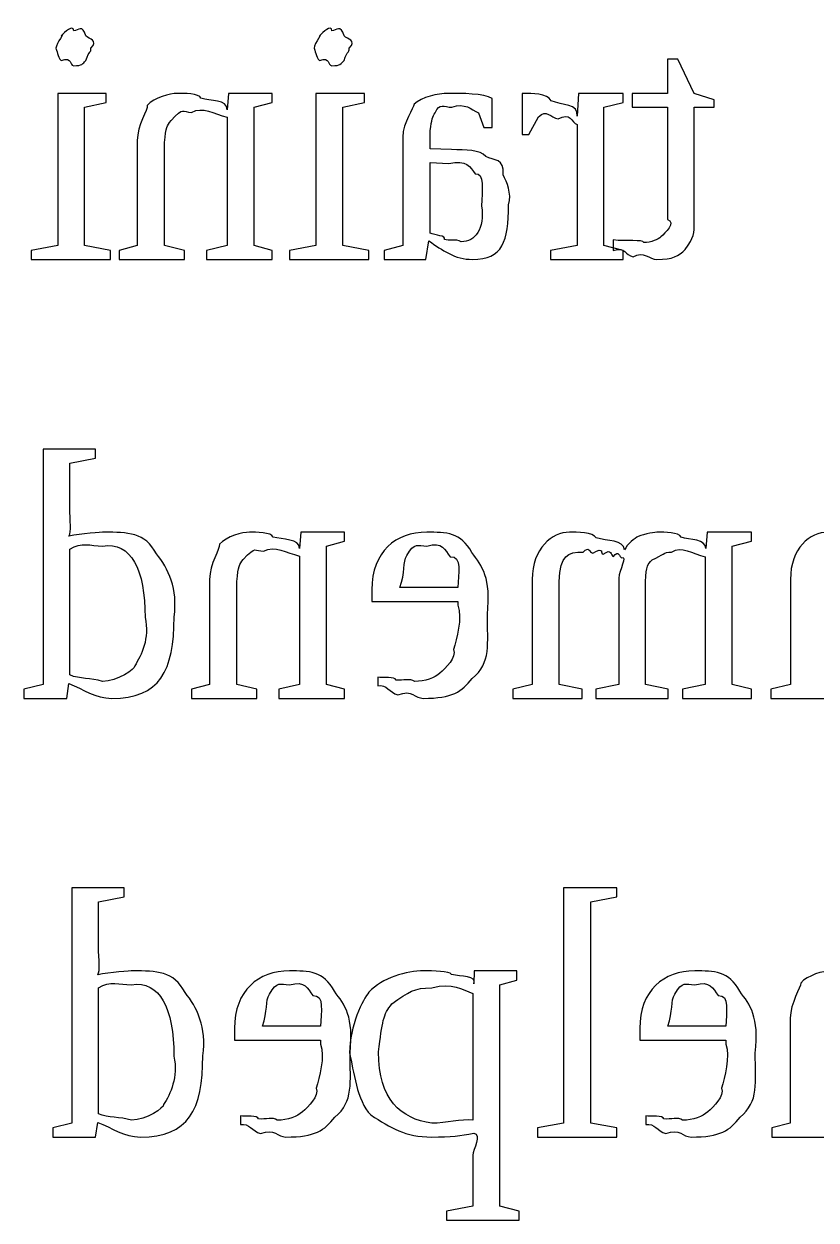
# Model space of a CAD drawing. Header units: millimetres. Extents: x 21 to 196, y 128 to 259.
# Drawn here: x 141.65 to 151.74, y 193.53 to 208.78 of the extents above; entities that cross this region are included whole.
import ezdxf

# ---------------------------------------------------------------- set-up
doc = ezdxf.new("R2010")
doc.units = ezdxf.units.MM
doc.layers.get('0').update_dxf_attribs({"linetype": 'CONTINUOUS'})

msp = doc.modelspace()

# ---------------------------------------------------------------- linework, layer by layer
at = {"color": 0}
for p, q in [((142.055, 208.466), (142.055, 208.466)), ((145.344, 208.466), (145.344, 208.466)), ((149.976, 208.328), (149.844, 208.328)), ((149.844, 208.328), (149.844, 207.892)), ((150.186, 207.892), (149.976, 208.328)), ((142.694, 207.892), (142.077, 207.892)), ((142.077, 207.892), (142.077, 205.952)), ((142.419, 207.716), (142.694, 207.777)), ((142.694, 207.777), (142.694, 207.892)), ((144.254, 207.892), (144.238, 207.683)), ((144.811, 207.892), (144.254, 207.892)), ((144.58, 207.716), (144.811, 207.777)), ((144.811, 207.777), (144.811, 207.892)), ((145.984, 207.892), (145.367, 207.892)), ((145.367, 207.892), (145.367, 205.952)), ((145.708, 207.716), (145.984, 207.777)), ((145.984, 207.777), (145.984, 207.892)), ((147.053, 207.892), (147.053, 207.892)), ((147.61, 207.457), (147.61, 207.826)), ((147.993, 207.892), (147.993, 207.368)), ((148.026, 207.892), (147.993, 207.892)), ((148.71, 207.892), (148.693, 207.6)), ((149.283, 207.892), (148.71, 207.892)), ((149.035, 207.716), (149.283, 207.777)), ((149.283, 207.777), (149.283, 207.892)), ((149.844, 207.892), (149.397, 207.892)), ((149.397, 207.892), (149.397, 207.716)), ((150.439, 207.809), (150.186, 207.892)), ((150.439, 207.716), (150.439, 207.809)), ((142.419, 205.952), (142.419, 207.716)), ((144.58, 205.952), (144.58, 207.716)), ((145.708, 205.952), (145.708, 207.716)), ((147.439, 207.644), (147.505, 207.457)), ((149.035, 205.952), (149.035, 207.716)), ((149.397, 207.716), (149.844, 207.716)), ((149.844, 207.716), (149.844, 206.283)), ((150.186, 206.255), (150.186, 207.716)), ((150.186, 207.716), (150.439, 207.716)), ((144.238, 207.589), (144.238, 205.952)), ((147.505, 207.457), (147.61, 207.457)), ((148.081, 207.368), (148.203, 207.595)), ((148.693, 207.495), (148.693, 205.952)), ((143.091, 207.292), (143.091, 205.952)), ((146.474, 207.336), (146.474, 205.952)), ((146.822, 207.187), (146.822, 207.418)), ((147.993, 207.368), (148.081, 207.368)), ((143.439, 205.952), (143.439, 207.264)), ((147.092, 207.176), (146.822, 207.187)), ((146.822, 207.01), (147.059, 206.999)), ((146.822, 206.112), (146.822, 207.01)), ((142.077, 205.952), (141.741, 205.891)), ((142.75, 205.891), (142.419, 205.952)), ((143.091, 205.952), (142.86, 205.891)), ((143.692, 205.891), (143.439, 205.952)), ((144.238, 205.952), (143.973, 205.891)), ((144.811, 205.891), (144.58, 205.952)), ((145.367, 205.952), (145.03, 205.891)), ((146.039, 205.891), (145.708, 205.952)), ((146.474, 205.952), (146.237, 205.891)), ((146.766, 205.776), (146.805, 206.013)), ((148.693, 205.952), (148.357, 205.891)), ((149.283, 205.891), (149.035, 205.952)), ((149.155, 206.024), (149.155, 205.891)), ((141.741, 205.891), (141.741, 205.776)), ((141.741, 205.776), (142.75, 205.776)), ((142.75, 205.776), (142.75, 205.891)), ((142.86, 205.891), (142.86, 205.776)), ((142.86, 205.776), (143.692, 205.776)), ((143.692, 205.776), (143.692, 205.891)), ((143.973, 205.891), (143.973, 205.776)), ((143.973, 205.776), (144.811, 205.776)), ((144.811, 205.776), (144.811, 205.891)), ((145.03, 205.891), (145.03, 205.776)), ((145.03, 205.776), (146.039, 205.776)), ((146.039, 205.776), (146.039, 205.891)), ((146.237, 205.891), (146.237, 205.776)), ((146.237, 205.776), (146.766, 205.776)), ((148.357, 205.891), (148.357, 205.776)), ((148.357, 205.776), (149.283, 205.776)), ((149.283, 205.776), (149.283, 205.891)), ((149.711, 205.776), (149.711, 205.776)), ((142.557, 203.358), (141.89, 203.358)), ((141.89, 203.358), (141.89, 200.36)), ((142.557, 203.243), (142.557, 203.358)), ((142.232, 203.182), (142.557, 203.243)), ((142.232, 202.625), (142.232, 203.182)), ((145.175, 202.3), (145.159, 202.091)), ((145.732, 202.3), (145.175, 202.3)), ((145.732, 202.184), (145.732, 202.3)), ((150.35, 202.3), (150.333, 202.091)), ((150.917, 202.3), (150.35, 202.3)), ((150.917, 202.184), (150.917, 202.3)), ((145.5, 202.124), (145.732, 202.184)), ((145.5, 200.36), (145.5, 202.124)), ((146.779, 202.124), (146.779, 202.124)), ((150.669, 202.124), (150.917, 202.184)), ((150.669, 200.36), (150.669, 202.124)), ((142.232, 200.481), (142.232, 202.085)), ((145.159, 201.997), (145.159, 200.36)), ((150.327, 201.986), (150.327, 200.36)), ((144.012, 201.699), (144.012, 200.36)), ((144.359, 200.36), (144.359, 201.672)), ((148.123, 201.699), (148.123, 200.36)), ((148.464, 200.36), (148.464, 201.672)), ((149.225, 201.716), (149.225, 200.36)), ((149.567, 200.36), (149.567, 201.672)), ((151.412, 201.699), (151.412, 200.36)), ((146.079, 201.567), (146.079, 201.418)), ((147.176, 201.595), (146.437, 201.595)), ((146.079, 201.418), (147.176, 201.418)), ((147.176, 201.418), (147.176, 201.369)), ((143.191, 201.214), (143.191, 201.214)), ((146.156, 200.454), (146.156, 200.343)), ((141.89, 200.36), (141.647, 200.299)), ((141.647, 200.299), (141.647, 200.183)), ((142.193, 200.183), (142.221, 200.371)), ((144.012, 200.36), (143.78, 200.299)), ((143.78, 200.299), (143.78, 200.183)), ((144.613, 200.299), (144.359, 200.36)), ((144.613, 200.183), (144.613, 200.299)), ((145.159, 200.36), (144.894, 200.299)), ((144.894, 200.299), (144.894, 200.183)), ((145.732, 200.299), (145.5, 200.36)), ((145.732, 200.183), (145.732, 200.299)), ((148.123, 200.36), (147.875, 200.299)), ((147.875, 200.299), (147.875, 200.183)), ((148.757, 200.299), (148.464, 200.36)), ((148.757, 200.183), (148.757, 200.299)), ((149.225, 200.36), (148.933, 200.299)), ((148.933, 200.299), (148.933, 200.183)), ((149.853, 200.299), (149.567, 200.36)), ((149.853, 200.183), (149.853, 200.299)), ((150.327, 200.36), (150.035, 200.299)), ((150.035, 200.299), (150.035, 200.183)), ((150.917, 200.299), (150.669, 200.36)), ((150.917, 200.183), (150.917, 200.299)), ((151.412, 200.36), (151.164, 200.299)), ((151.164, 200.299), (151.164, 200.183)), ((141.647, 200.183), (142.193, 200.183)), ((143.78, 200.183), (144.613, 200.183)), ((144.894, 200.183), (145.732, 200.183)), ((147.875, 200.183), (148.757, 200.183)), ((148.933, 200.183), (149.853, 200.183)), ((150.035, 200.183), (150.917, 200.183)), ((151.164, 200.183), (152.046, 200.183)), ((142.923, 197.768), (142.256, 197.768)), ((142.256, 197.768), (142.256, 194.769)), ((142.923, 197.652), (142.923, 197.768)), ((149.2, 197.768), (148.522, 197.768)), ((148.522, 197.768), (148.522, 194.769)), ((149.2, 197.652), (149.2, 197.768)), ((142.598, 197.592), (142.923, 197.652)), ((142.598, 197.035), (142.598, 197.592)), ((148.869, 197.592), (149.2, 197.652)), ((148.869, 194.769), (148.869, 197.592)), ((147.382, 196.71), (147.377, 196.544)), ((147.928, 196.71), (147.382, 196.71)), ((147.928, 196.594), (147.928, 196.71)), ((142.598, 194.89), (142.598, 196.494)), ((145.029, 196.533), (145.029, 196.533)), ((147.708, 196.533), (147.928, 196.594)), ((147.708, 193.711), (147.708, 196.533)), ((150.192, 196.533), (150.192, 196.533)), ((147.366, 196.423), (147.366, 194.808)), ((151.41, 196.108), (151.41, 194.769)), ((144.329, 195.976), (144.329, 195.828)), ((145.426, 196.004), (144.687, 196.004)), ((149.492, 195.976), (149.492, 195.828)), ((150.589, 196.004), (149.85, 196.004)), ((144.329, 195.828), (145.426, 195.828)), ((145.426, 195.828), (145.426, 195.778)), ((149.492, 195.828), (150.589, 195.828)), ((150.589, 195.828), (150.589, 195.778)), ((143.557, 195.623), (143.557, 195.623)), ((146.164, 195.679), (146.164, 195.679)), ((144.406, 194.863), (144.406, 194.753)), ((149.57, 194.863), (149.57, 194.753)), ((142.256, 194.769), (142.014, 194.709)), ((142.014, 194.709), (142.014, 194.593)), ((142.559, 194.593), (142.587, 194.78)), ((148.522, 194.769), (148.191, 194.709)), ((148.191, 194.709), (148.191, 194.593)), ((149.2, 194.709), (148.869, 194.769)), ((149.2, 194.593), (149.2, 194.709)), ((151.41, 194.769), (151.173, 194.709)), ((151.173, 194.709), (151.173, 194.593)), ((142.014, 194.593), (142.559, 194.593)), ((148.191, 194.593), (149.2, 194.593)), ((151.173, 194.593), (152.011, 194.593)), ((147.366, 194.361), (147.366, 193.711)), ((147.366, 193.711), (147.03, 193.65)), ((147.03, 193.65), (147.03, 193.535)), ((147.956, 193.65), (147.708, 193.711)), ((147.956, 193.535), (147.956, 193.65)), ((147.03, 193.535), (147.956, 193.535))]:
    msp.add_line(p, q, dxfattribs=at)
for points in [[(142.121, 208.625), (142.185, 208.689), (142.055, 208.528), (142.055, 208.466)], [(142.281, 208.691), (142.273, 208.777), (142.165, 208.669), (142.121, 208.625)], [(142.435, 208.625), (142.394, 208.777), (142.34, 208.691), (142.281, 208.691)], [(145.411, 208.625), (145.474, 208.689), (145.344, 208.528), (145.344, 208.466)], [(145.571, 208.691), (145.562, 208.777), (145.455, 208.669), (145.411, 208.625)], [(145.725, 208.625), (145.683, 208.777), (145.63, 208.691), (145.571, 208.691)], [(142.501, 208.466), (142.599, 208.572), (142.48, 208.581), (142.435, 208.625)], [(145.791, 208.466), (145.889, 208.572), (145.769, 208.581), (145.725, 208.625)], [(142.055, 208.466), (142.066, 208.45), (142.077, 208.355), (142.121, 208.311)], [(142.121, 208.311), (142.273, 208.362), (142.219, 208.245), (142.281, 208.245)], [(142.435, 208.311), (142.482, 208.45), (142.501, 208.406), (142.501, 208.466)], [(145.344, 208.466), (145.355, 208.45), (145.367, 208.355), (145.411, 208.311)], [(145.411, 208.311), (145.562, 208.362), (145.508, 208.245), (145.571, 208.245)], [(145.725, 208.311), (145.772, 208.45), (145.791, 208.406), (145.791, 208.466)], [(142.281, 208.245), (142.394, 208.245), (142.391, 208.267), (142.435, 208.311)], [(145.571, 208.245), (145.683, 208.245), (145.681, 208.267), (145.725, 208.311)], [(143.599, 207.892), (143.515, 207.892), (143.304, 207.84), (143.218, 207.738)], [(143.902, 207.832), (143.882, 207.892), (143.68, 207.892), (143.599, 207.892)], [(144.238, 207.683), (144.238, 207.815), (144.02, 207.794), (143.902, 207.832)], [(146.618, 207.754), (146.616, 207.707), (146.474, 207.523), (146.474, 207.336)], [(147.053, 207.892), (146.921, 207.892), (146.71, 207.845), (146.618, 207.754)], [(146.888, 207.644), (146.936, 207.774), (147.002, 207.716), (147.097, 207.716)], [(147.61, 207.826), (147.516, 207.892), (147.216, 207.892), (147.053, 207.892)], [(147.097, 207.716), (147.274, 207.774), (147.337, 207.691), (147.439, 207.644)], [(148.362, 207.798), (148.318, 207.892), (148.107, 207.892), (148.026, 207.892)], [(148.693, 207.6), (148.719, 207.767), (148.503, 207.735), (148.362, 207.798)], [(143.218, 207.738), (143.228, 207.686), (143.091, 207.486), (143.091, 207.292)], [(143.521, 207.545), (143.687, 207.73), (143.663, 207.65), (143.78, 207.65)], [(143.78, 207.65), (143.929, 207.73), (144.059, 207.629), (144.238, 207.589)], [(146.822, 207.418), (146.848, 207.561), (146.844, 207.596), (146.888, 207.644)], [(148.203, 207.595), (148.307, 207.694), (148.355, 207.585), (148.451, 207.567)], [(148.451, 207.567), (148.613, 207.657), (148.624, 207.524), (148.693, 207.495)], [(143.439, 207.264), (143.459, 207.473), (143.466, 207.475), (143.521, 207.545)], [(147.533, 207.088), (147.454, 207.176), (147.283, 207.172), (147.092, 207.176)], [(147.059, 206.999), (147.289, 207.054), (147.337, 206.947), (147.395, 206.867)], [(147.753, 206.856), (147.774, 207.068), (147.632, 207.035), (147.533, 207.088)], [(147.395, 206.867), (147.52, 206.892), (147.478, 206.649), (147.478, 206.459)], [(147.82, 206.47), (147.866, 206.627), (147.797, 206.752), (147.753, 206.856)], [(147.478, 206.459), (147.52, 206.162), (147.392, 206.001), (147.219, 206.001)], [(147.362, 205.776), (147.748, 205.776), (147.82, 206.007), (147.82, 206.47)], [(149.844, 206.283), (149.958, 206.252), (149.816, 206.113), (149.761, 206.062)], [(150.07, 205.902), (150.186, 206.062), (150.186, 206.103), (150.186, 206.255)], [(147.004, 206.029), (147.028, 206.084), (146.885, 206.079), (146.822, 206.112)], [(146.805, 206.013), (146.98, 205.893), (147.134, 205.776), (147.362, 205.776)], [(147.219, 206.001), (147.145, 206.043), (147.063, 206.01), (147.004, 206.029)], [(149.546, 205.99), (149.535, 206.036), (149.309, 206.001), (149.155, 206.024)], [(149.155, 205.891), (149.323, 205.937), (149.298, 205.831), (149.408, 205.809)], [(149.761, 206.062), (149.731, 206.036), (149.634, 205.99), (149.546, 205.99)], [(149.408, 205.809), (149.539, 205.893), (149.616, 205.776), (149.711, 205.776)], [(149.711, 205.776), (149.91, 205.776), (149.99, 205.817), (150.07, 205.902)], [(142.221, 202.251), (142.256, 202.314), (142.232, 202.423), (142.232, 202.625)], [(142.673, 202.3), (142.634, 202.3), (142.372, 202.283), (142.221, 202.251)], [(143.334, 202.025), (143.193, 202.3), (142.963, 202.3), (142.673, 202.3)], [(144.519, 202.3), (144.435, 202.3), (144.224, 202.248), (144.139, 202.146)], [(144.822, 202.239), (144.803, 202.3), (144.6, 202.3), (144.519, 202.3)], [(146.779, 202.3), (146.386, 202.3), (146.079, 202.055), (146.079, 201.567)], [(147.352, 202.041), (147.217, 202.3), (147.026, 202.3), (146.779, 202.3)], [(148.597, 202.3), (148.375, 202.3), (148.123, 202.099), (148.123, 201.699)], [(148.939, 202.228), (148.9, 202.3), (148.689, 202.3), (148.597, 202.3)], [(149.721, 202.3), (149.704, 202.3), (149.55, 202.281), (149.473, 202.245)], [(150.019, 202.239), (149.995, 202.3), (149.806, 202.3), (149.721, 202.3)], [(151.886, 202.3), (151.664, 202.3), (151.412, 202.099), (151.412, 201.699)], [(142.232, 202.085), (142.378, 202.182), (142.493, 202.124), (142.65, 202.124)], [(142.65, 202.124), (143.013, 202.182), (143.191, 201.821), (143.191, 201.214)], [(144.139, 202.146), (144.148, 202.093), (144.012, 201.894), (144.012, 201.699)], [(144.442, 201.953), (144.607, 202.137), (144.584, 202.058), (144.701, 202.058)], [(144.701, 202.058), (144.85, 202.137), (144.979, 202.037), (145.159, 201.997)], [(145.159, 202.091), (145.159, 202.223), (144.941, 202.202), (144.822, 202.239)], [(146.526, 202.002), (146.622, 202.182), (146.666, 202.124), (146.779, 202.124)], [(146.779, 202.124), (146.982, 202.182), (147.008, 202.077), (147.077, 201.986)], [(148.773, 202.046), (148.845, 202.131), (148.85, 202.043), (148.894, 202.035)], [(148.894, 202.035), (149.051, 202.12), (148.983, 202.026), (149.027, 202.019)], [(149.297, 202.074), (149.29, 202.208), (149.075, 202.184), (148.939, 202.228)], [(149.473, 202.245), (149.429, 202.226), (149.334, 202.151), (149.297, 202.074)], [(149.897, 202.046), (150.028, 202.131), (150.159, 202.026), (150.327, 201.986)], [(150.333, 202.091), (150.337, 202.219), (150.129, 202.198), (150.019, 202.239)], [(143.56, 201.22), (143.612, 201.579), (143.485, 201.84), (143.334, 202.025)], [(146.437, 201.595), (146.508, 201.785), (146.468, 201.921), (146.526, 202.002)], [(147.077, 201.986), (147.235, 202.002), (147.176, 201.767), (147.176, 201.595)], [(147.551, 201.253), (147.603, 201.719), (147.484, 201.868), (147.352, 202.041)], [(148.464, 201.672), (148.485, 202.014), (148.568, 202.046), (148.773, 202.046)], [(149.027, 202.019), (149.14, 202.105), (149.115, 202.002), (149.159, 201.991)], [(149.159, 201.991), (149.224, 202.087), (149.233, 201.978), (149.258, 201.975)], [(149.258, 201.975), (149.345, 202.005), (149.225, 201.811), (149.225, 201.716)], [(149.649, 201.947), (149.801, 202.014), (149.787, 202.046), (149.897, 202.046)], [(144.359, 201.672), (144.38, 201.881), (144.387, 201.883), (144.442, 201.953)], [(149.567, 201.672), (149.572, 201.884), (149.594, 201.884), (149.649, 201.947)], [(147.176, 201.369), (147.235, 201.205), (147.158, 200.942), (147.121, 200.806)], [(142.766, 200.183), (143.377, 200.183), (143.56, 200.528), (143.56, 201.22)], [(143.191, 201.214), (143.249, 200.947), (143.147, 200.732), (143.058, 200.597)], [(147.358, 200.437), (147.603, 200.638), (147.551, 200.878), (147.551, 201.253)], [(147.121, 200.806), (147.158, 200.702), (147.022, 200.572), (146.944, 200.503)], [(143.058, 200.597), (143.072, 200.561), (142.835, 200.399), (142.65, 200.399)], [(142.65, 200.399), (142.499, 200.444), (142.357, 200.426), (142.232, 200.481)], [(146.388, 200.415), (146.379, 200.466), (146.215, 200.438), (146.156, 200.454)], [(146.625, 200.399), (146.567, 200.444), (146.48, 200.404), (146.388, 200.415)], [(146.944, 200.503), (146.882, 200.444), (146.757, 200.399), (146.625, 200.399)], [(146.735, 200.183), (147.107, 200.183), (147.225, 200.268), (147.358, 200.437)], [(142.221, 200.371), (142.402, 200.301), (142.557, 200.183), (142.766, 200.183)], [(146.156, 200.343), (146.265, 200.363), (146.304, 200.261), (146.41, 200.227)], [(146.41, 200.227), (146.596, 200.301), (146.625, 200.183), (146.735, 200.183)], [(142.587, 196.66), (142.623, 196.723), (142.598, 196.832), (142.598, 197.035)], [(143.039, 196.71), (143, 196.71), (142.738, 196.693), (142.587, 196.66)], [(143.7, 196.434), (143.56, 196.71), (143.33, 196.71), (143.039, 196.71)], [(145.029, 196.71), (144.636, 196.71), (144.329, 196.464), (144.329, 195.976)], [(145.602, 196.45), (145.467, 196.71), (145.276, 196.71), (145.029, 196.71)], [(146.738, 196.71), (146.528, 196.71), (146.206, 196.619), (146.043, 196.439)], [(147.096, 196.665), (147.068, 196.71), (146.859, 196.71), (146.738, 196.71)], [(147.377, 196.544), (147.421, 196.65), (147.215, 196.635), (147.096, 196.665)], [(150.192, 196.71), (149.8, 196.71), (149.492, 196.464), (149.492, 195.976)], [(150.766, 196.45), (150.63, 196.71), (150.439, 196.71), (150.192, 196.71)], [(151.918, 196.71), (151.839, 196.71), (151.628, 196.657), (151.543, 196.555)], [(142.598, 196.494), (142.744, 196.591), (142.86, 196.533), (143.017, 196.533)], [(143.017, 196.533), (143.379, 196.591), (143.557, 196.23), (143.557, 195.623)], [(144.775, 196.412), (144.872, 196.591), (144.916, 196.533), (145.029, 196.533)], [(145.029, 196.533), (145.232, 196.591), (145.258, 196.486), (145.326, 196.395)], [(146.335, 196.29), (146.554, 196.447), (146.615, 196.494), (146.842, 196.494)], [(146.842, 196.494), (147.11, 196.566), (147.227, 196.47), (147.366, 196.423)], [(149.939, 196.412), (150.035, 196.591), (150.079, 196.533), (150.192, 196.533)], [(150.192, 196.533), (150.395, 196.591), (150.421, 196.486), (150.49, 196.395)], [(151.543, 196.555), (151.548, 196.503), (151.41, 196.303), (151.41, 196.108)], [(143.926, 195.629), (143.979, 195.989), (143.852, 196.249), (143.7, 196.434)], [(144.687, 196.004), (144.757, 196.194), (144.718, 196.33), (144.775, 196.412)], [(145.326, 196.395), (145.485, 196.412), (145.426, 196.176), (145.426, 196.004)], [(145.801, 195.662), (145.853, 196.128), (145.734, 196.277), (145.602, 196.45)], [(146.043, 196.439), (145.966, 196.353), (145.795, 196.005), (145.795, 195.667)], [(149.85, 196.004), (149.921, 196.194), (149.881, 196.33), (149.939, 196.412)], [(150.49, 196.395), (150.648, 196.412), (150.589, 196.176), (150.589, 196.004)], [(150.964, 195.662), (151.016, 196.128), (150.898, 196.277), (150.766, 196.45)], [(146.164, 195.679), (146.213, 196.062), (146.222, 196.158), (146.335, 196.29)], [(145.426, 195.778), (145.485, 195.614), (145.408, 195.351), (145.371, 195.216)], [(150.589, 195.778), (150.648, 195.614), (150.571, 195.351), (150.534, 195.216)], [(143.133, 194.593), (143.743, 194.593), (143.926, 194.937), (143.926, 195.629)], [(143.557, 195.623), (143.615, 195.356), (143.513, 195.141), (143.425, 195.006)], [(145.608, 194.846), (145.853, 195.048), (145.801, 195.287), (145.801, 195.662)], [(145.795, 195.667), (145.849, 195.437), (145.886, 195.061), (146.065, 194.874)], [(146.842, 194.769), (146.448, 194.827), (146.164, 195.072), (146.164, 195.679)], [(150.771, 194.846), (151.016, 195.048), (150.964, 195.287), (150.964, 195.662)], [(145.371, 195.216), (145.408, 195.111), (145.271, 194.981), (145.194, 194.913)], [(150.534, 195.216), (150.571, 195.111), (150.435, 194.981), (150.358, 194.913)], [(143.425, 195.006), (143.439, 194.97), (143.202, 194.808), (143.017, 194.808)], [(143.017, 194.808), (142.865, 194.853), (142.723, 194.835), (142.598, 194.89)], [(144.637, 194.824), (144.629, 194.875), (144.465, 194.848), (144.406, 194.863)], [(144.875, 194.808), (144.817, 194.853), (144.73, 194.813), (144.637, 194.824)], [(145.194, 194.913), (145.132, 194.853), (145.007, 194.808), (144.875, 194.808)], [(144.985, 194.593), (145.357, 194.593), (145.475, 194.677), (145.608, 194.846)], [(146.065, 194.874), (146.323, 194.71), (146.501, 194.593), (146.842, 194.593)], [(147.366, 194.808), (147.209, 194.827), (147.034, 194.769), (146.842, 194.769)], [(149.801, 194.824), (149.793, 194.875), (149.629, 194.848), (149.57, 194.863)], [(150.038, 194.808), (149.98, 194.853), (149.894, 194.813), (149.801, 194.824)], [(150.358, 194.913), (150.296, 194.853), (150.17, 194.808), (150.038, 194.808)], [(150.148, 194.593), (150.52, 194.593), (150.639, 194.677), (150.771, 194.846)], [(142.587, 194.78), (142.769, 194.71), (142.923, 194.593), (143.133, 194.593)], [(144.406, 194.753), (144.515, 194.772), (144.554, 194.67), (144.66, 194.637)], [(144.66, 194.637), (144.846, 194.71), (144.875, 194.593), (144.985, 194.593)], [(146.842, 194.593), (147.088, 194.593), (147.209, 194.609), (147.377, 194.642)], [(147.377, 194.642), (147.484, 194.626), (147.366, 194.432), (147.366, 194.361)], [(149.57, 194.753), (149.678, 194.772), (149.717, 194.67), (149.823, 194.637)], [(149.823, 194.637), (150.009, 194.71), (150.038, 194.593), (150.148, 194.593)]]:
    msp.add_open_spline(points, degree=3, dxfattribs=at)

doc.saveas('drawing.dxf')
